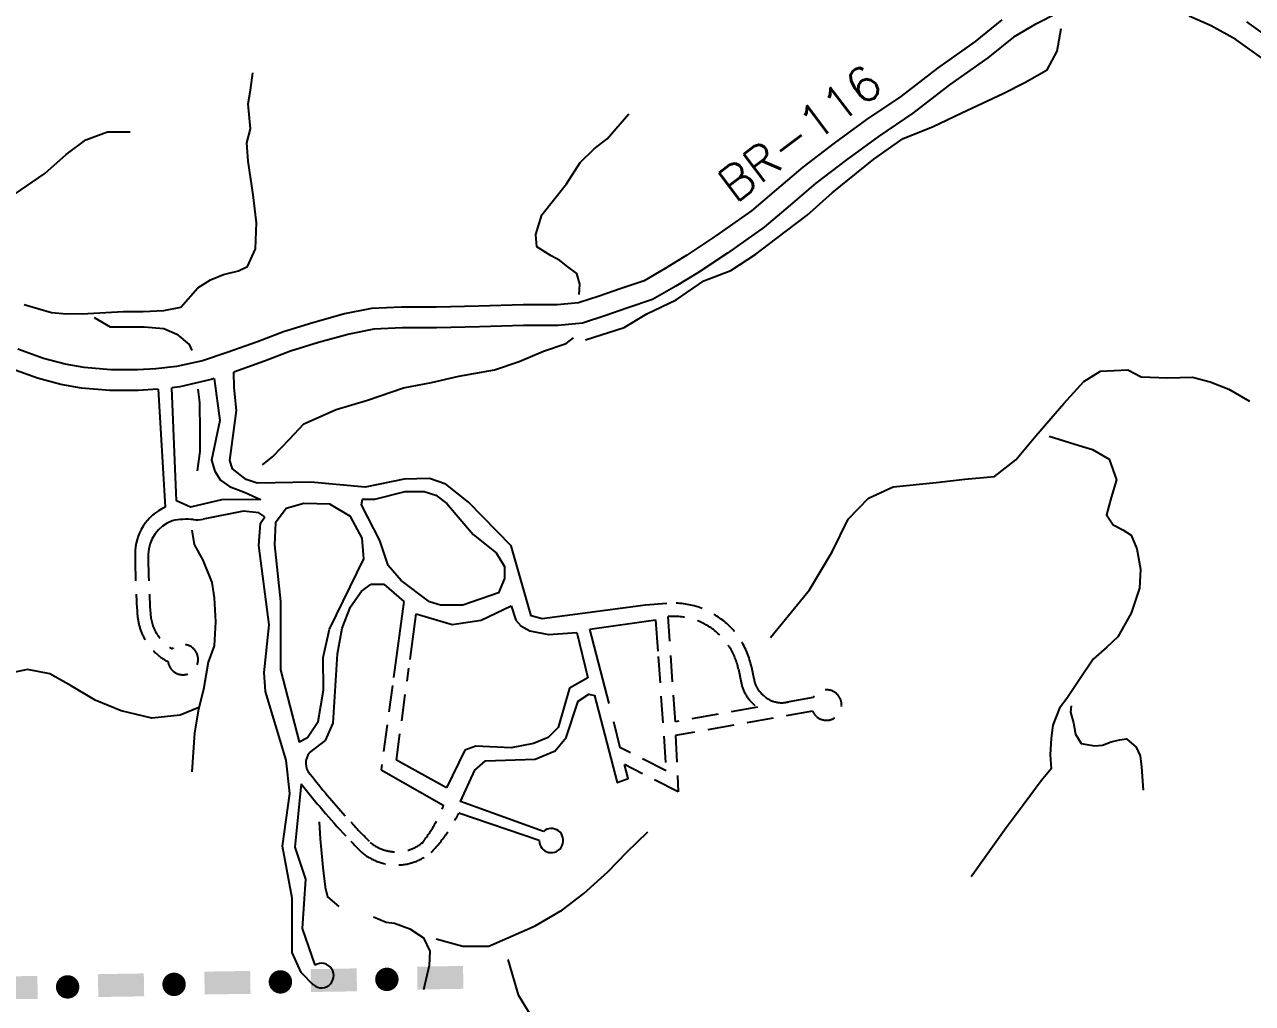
# Model space of a CAD drawing. Extents: x 578289 to 593263, y 7501070 to 7511782.
# Drawn here: x 587624 to 589585, y 7503408 to 7504971 of the extents above; entities that cross this region are included whole.
import ezdxf

# ---------------------------------------------------------------- set-up
doc = ezdxf.new("R2010")
doc.units = 0
doc.header["$LTSCALE"] = 170
doc.header["$MEASUREMENT"] = 0
doc.linetypes.add('HIDDEN', pattern=[0.375, 0.25, -0.125])
for name, color, linetype in [('LIMITE-PROJETO', 1, 'CONTINUOUS'), ('PROJECAO', 7, 'HIDDEN'), ('RIO', 4, 'CONTINUOUS'), ('RODOVIA', 1, 'CONTINUOUS'), ('RUA', 7, 'CONTINUOUS')]:
    doc.layers.add(name, color=color, linetype=linetype)
doc.styles.get("Standard").update_dxf_attribs({"font": 'ROMANSBR.SHX'})

# ---------------------------------------------------------------- blocks, each defined once
blk = doc.blocks.new('R')
at = {"layer": 'LIMITE-PROJETO', "const_width": 18.7}
blk.add_lwpolyline([(-75.2, 0.3, 1), (-93.9, 0.4, 1)], format="xyb", close=True, dxfattribs=at)
at = {"layer": 'LIMITE-PROJETO'}
blk.add_solid([(36.9, 17.7), (36.6, -18.8), (-36.4, 18.3), (-36.6, -18.3)], dxfattribs=at)

msp = doc.modelspace()

# ---------------------------------------------------------------- linework, layer by layer
at = {"layer": 'LIMITE-PROJETO'}
msp.add_solid([(588251.3, 7503430), (588250.7, 7503466.5), (588324.6, 7503431.2), (588324, 7503467.7)], dxfattribs=at)
at = {"layer": 'PROJECAO'}
for p, q in [((588635.7, 7503962), (588648.6, 7503779.1)), ((588663.3, 7503857.5), (588654.8, 7503978.2)), ((588217.5, 7503796.1), (588237.4, 7503943)), ((588211.2, 7503915.6), (588193, 7503780.9)), ((588883.5, 7503896.5), (588835.8, 7503888.1)), ((588575.1, 7503816.2), (588559.8, 7503876.4)), ((588882.2, 7503874.5), (588663.2, 7503835.7)), ((588794.3, 7503880.7), (588663.3, 7503857.5)), ((588663.2, 7503835.7), (588667.7, 7503745.7)), ((588648.6, 7503779.1), (588574.7, 7503816.5)), ((588667.7, 7503745.7), (588582, 7503789.3))]:
    msp.add_line(p, q, dxfattribs=at)
for centre, radius, start, end in [((589388.8, 7504137.8), 1588.8, 180.4658, 183.9423), ((589388.8, 7504137.8), 1567.8, 180.4658, 183.9423), ((588660.5, 7503920.3), 126.6, 11.2878, 94.8625), ((587895.7, 7504034.9), 92.1, 183.9423, 242.2468), ((587895.7, 7504034.9), 71.1, 183.9423, 239.3259), ((588660.5, 7503920.3), 105.6, 11.2878, 94.8625), ((587876.7, 7503956.9), 24.2, 188.2896, 135.7088), ((590033.4, 7504194.3), 1273.4, 191.2878, 192.2641), ((590033.4, 7504194.3), 1294.4, 191.2878, 192.2641), ((588830.5, 7503932.8), 42.5, 192.2641, 232.5318), ((588830.5, 7503932.8), 63.5, 192.2641, 235.2214), ((588904.5, 7503884.3), 24.3, 203.7858, 149.8118), ((588832.9, 7503929), 41, 226.6467, 286.0057), ((588083.9, 7503805), 224.4, 320.8581, 338.7693), ((588093.4, 7503821.9), 249.5, 316.0693, 333.7474), ((589051.8, 7504532.6), 1232.9, 222.6286, 224.8142), ((589051.8, 7504532.6), 1253.9, 223.6532, 224.8142), ((588217.7, 7503715.5), 86.7, 230.2753, 309.7247), ((588217.7, 7503715.5), 65.7, 230.2753, 309.7247)]:
    msp.add_arc(centre, radius, start, end, dxfattribs=at)
at = {"layer": 'RIO'}
for points in [[(588519.4, 7504467.2), (588581.4, 7504487.1), (588617.4, 7504509), (588664.7, 7504531.5), (588708.4, 7504561.5), (588751.6, 7504578.4), (588791.7, 7504604.4), (588823.2, 7504628.3), (588873.5, 7504666.5), (588913.7, 7504702.2), (588980.2, 7504755.7), (589027, 7504788.8), (589073.7, 7504807.7), (589120.5, 7504830.1), (589186.6, 7504860.7), (589221.6, 7504878.6), (589257.2, 7504898.5), (589272.9, 7504928.5), (589279.5, 7504964.7)], [(587623.2, 7504524), (587666.4, 7504511.3), (587690.8, 7504508.8), (587724.8, 7504509.4), (587781.8, 7504512.5), (587813.3, 7504512.5), (587846.3, 7504514.5), (587873.3, 7504519.6), (587900.2, 7504550.7), (587920.5, 7504563.5), (587941.4, 7504571.6), (587965.2, 7504577.8), (587980, 7504584.4), (587992.7, 7504612.9), (587994.2, 7504654.1), (587988.6, 7504698.9), (587980.9, 7504752.9), (587978.9, 7504781.9), (587984.4, 7504804.3), (587980.9, 7504844.5), (587984.4, 7504865.9), (587988.5, 7504893.9)], [(588509.7, 7504540), (588510.7, 7504556.3), (588505.6, 7504573.6), (588491.3, 7504583.8), (588478.6, 7504593.9), (588464.9, 7504601.6), (588442, 7504615.8), (588440.5, 7504635.7), (588450.1, 7504667.2), (588489.2, 7504716.6), (588511.1, 7504750.8), (588533.4, 7504772.7), (588554.3, 7504788.5), (588588.8, 7504828.2)], [(587474.7, 7504725.5), (587492.4, 7504714.9), (587522.4, 7504696.6), (587572.3, 7504687.9), (587606.8, 7504699.7), (587656.1, 7504732.8), (587690.2, 7504763.4), (587721.7, 7504786.8), (587756.2, 7504799.6), (587792.3, 7504799.6)], [(587735, 7504503.3), (587760.4, 7504488), (587781.8, 7504488), (587814.8, 7504488), (587846.3, 7504485.5), (587866.7, 7504476.4), (587886.5, 7504460.1), (587890.6, 7504450.4)], [(588003.5, 7504267.7), (588020.3, 7504281), (588046.7, 7504309), (588069.6, 7504333.5), (588121.4, 7504356.4), (588171.2, 7504371.2), (588229.1, 7504390.6), (588273.4, 7504399.3), (588317.1, 7504409.5), (588374.5, 7504419.7), (588413.6, 7504433), (588452.8, 7504449.3), (588488.9, 7504461.6), (588500.5, 7504470.7)], [(588814.9, 7503991.9), (588877.4, 7504068.3), (588913.5, 7504128.9), (588939.4, 7504180.9), (588971.9, 7504214.5), (589011, 7504232.9), (589079.6, 7504239.5), (589125.4, 7504245.2), (589173.1, 7504249.3), (589207.2, 7504275.8), (589238.7, 7504314), (589283.9, 7504366), (589315.4, 7504401.1), (589342.3, 7504417.4), (589386, 7504419.5), (589407.4, 7504408.3), (589449.6, 7504406.8), (589489.2, 7504407.9), (589517.2, 7504400.2), (589547.2, 7504388.6), (589580.2, 7504369.7)], [(587900.3, 7504388.8), (587902.8, 7504367.4), (587903.4, 7504320.6), (587903.4, 7504289), (587899.3, 7504258.5)], [(589260, 7504313.5), (589308.3, 7504298.8), (589329.2, 7504292.2), (589356.1, 7504276.9), (589367.8, 7504243.8), (589359.2, 7504215.8), (589351.6, 7504187.8), (589362.3, 7504172), (589378, 7504163.9), (589391.3, 7504155.3), (589400.4, 7504133.9), (589406, 7504101.3), (589404.5, 7504070.8), (589391.3, 7504031), (589370, 7503993.3), (589352.2, 7503976.5), (589330.4, 7503957.7), (589308.5, 7503925.1), (589288.2, 7503895), (589276.5, 7503879.2), (589265.9, 7503852.2), (589263.3, 7503831.4), (589261.8, 7503804.9), (589263.4, 7503782.5), (589247.6, 7503763.1), (589220.2, 7503726.5), (589191.7, 7503688.3), (589135.9, 7503609.8)], [(587890.7, 7504163.8), (587894.3, 7504140.9), (587908.5, 7504115.4), (587922.8, 7504079.8), (587926.4, 7504055.4), (587928.4, 7504017.2), (587926.4, 7503979), (587916.8, 7503952.5), (587909.2, 7503909.2), (587901.6, 7503877.7), (587895, 7503840), (587890.9, 7503777.4)], [(587902.1, 7503880.1), (587872.1, 7503868), (587826.8, 7503863.4), (587778, 7503875), (587736.3, 7503892.3), (587698.2, 7503915.2), (587664.1, 7503934), (587628.1, 7503941.1), (587596, 7503934)], [(589295.3, 7503882.8), (589294.3, 7503873.1), (589298.9, 7503855.8), (589302.5, 7503838), (589306.5, 7503830.9), (589311.6, 7503822.7), (589332.5, 7503819.2), (589345.2, 7503820.2), (589359.4, 7503825.8), (589372.6, 7503828.9), (589383.8, 7503830.4), (589399.1, 7503817.2), (589405.7, 7503803), (589407.7, 7503785.1), (589410.3, 7503748.5)], [(588094.3, 7503697.6), (588095.8, 7503670.6), (588099.9, 7503624.8), (588104, 7503593.7), (588107.6, 7503578), (588125.4, 7503562.7)], [(588280.9, 7503510.9), (588323.6, 7503499.2), (588365.3, 7503499.2), (588395.8, 7503512.5), (588439, 7503531.9), (588482.7, 7503557.4), (588516.8, 7503583.4), (588555.4, 7503618), (588585.8, 7503649.1), (588619.4, 7503681.7)], [(588180.8, 7503545.9), (588201.1, 7503537.8), (588214.8, 7503535.8), (588239.2, 7503527.2), (588261.1, 7503512.4), (588270.8, 7503491.5), (588269.8, 7503468.6), (588260.6, 7503429.4)], [(588395.8, 7503477.9), (588412.1, 7503421.4), (588429.4, 7503392.9), (588451.8, 7503369.5), (588485.4, 7503351.7), (588514.8, 7503334.4), (588576.4, 7503316.1), (588624.1, 7503300.4), (588670.9, 7503297.4), (588773.1, 7503285.7), (588869.2, 7503276.6), (588967.3, 7503258.9), (589065.4, 7503245.2), (589136.6, 7503232.6), (589180.8, 7503221.4), (589208.2, 7503210.7), (589235.7, 7503195.5), (589257.6, 7503173.6), (589270.8, 7503137.4), (589272.9, 7503092.1), (589279.5, 7503052.9), (589288.1, 7503000.5)]]:
    msp.add_lwpolyline(points, dxfattribs=at)
at = {"layer": 'RODOVIA'}
for points in [[(589275.9, 7504990.2), (589236.6, 7504970.6), (589203.3, 7504951), (589162.1, 7504917.7), (589101.3, 7504874.5), (589042.5, 7504829.5), (588987.6, 7504792.2), (588936.6, 7504755), (588887.6, 7504717.7), (588846.4, 7504682.5), (588805.2, 7504647.2), (588746.4, 7504606), (588699.3, 7504574.7), (588664, 7504553.1), (588626.7, 7504531.6), (588585.5, 7504517.8), (588552.2, 7504506.1), (588514.9, 7504494.3), (588475.7, 7504490.4), (588420.8, 7504490.4), (588350.2, 7504488.4), (588281.6, 7504486.5), (588226.7, 7504486.5), (588181.5, 7504484.5), (588142.3, 7504476.7), (588093.3, 7504463), (588048.2, 7504449.3), (588007, 7504433.6), (587958, 7504415.9)], [(589599.5, 7504917.7), (589558.3, 7504947), (589519, 7504968.6), (589483.7, 7504984.3)], [(589184.5, 7504978.2), (589142.2, 7504944), (589081.7, 7504901.1), (589023.2, 7504856.2), (588968.6, 7504819.2), (588916.9, 7504781.5), (588866.8, 7504743.4), (588824.9, 7504707.5), (588784.9, 7504673.3), (588727.7, 7504633.3), (588681.5, 7504602.5), (588647.1, 7504581.5), (588613.1, 7504561.8), (588574.8, 7504549.1), (588541.7, 7504537.4), (588508.3, 7504526.8), (588474.1, 7504523.4), (588420.3, 7504523.4), (588349.3, 7504521.4), (588281.1, 7504519.5), (588225.9, 7504519.5), (588177.6, 7504517.4), (588134.6, 7504508.8), (588084, 7504494.6), (588037.5, 7504480.5), (587995.5, 7504464.5), (587947.2, 7504447.1), (587908, 7504434.1), (587866.3, 7504425), (587833.5, 7504421.4), (587804, 7504419.5), (587761.3, 7504419.5), (587719.1, 7504423.2), (587688.5, 7504428.6), (587654, 7504437.7), (587613, 7504452.6)], [(589618.9, 7504944.3), (589575.9, 7504975)], [(587837.2, 7504388.6), (587836.4, 7504388.5), (587805, 7504386.5), (587759.9, 7504386.5), (587714.8, 7504390.5), (587681.5, 7504396.3), (587644.2, 7504406.1), (587601, 7504421.8)], [(587926.7, 7504405.7), (587921.5, 7504403.9), (587871.7, 7504392.4), (587858.8, 7504391)]]:
    msp.add_lwpolyline(points, dxfattribs=at)
at = {"layer": 'RUA', "linetype": 'CONTINUOUS'}
for p, q in [((587837.2, 7504388.6), (587848.2, 7504200.2)), ((587973.2, 7504193.8), (587908.8, 7504181.2)), ((587997.8, 7504191.1), (587973.2, 7504193.8)), ((588007.3, 7504184.7), (587997.8, 7504191.1)), ((588000.7, 7504174.9), (588007.3, 7504184.7)), ((587997.7, 7504138.8), (588000.7, 7504174.9)), ((588014.3, 7504012.3), (587997.7, 7504138.8)), ((588144, 7504041.3), (588161.9, 7504066)), ((588161.9, 7504066), (588177.2, 7504077.1)), ((588177.2, 7504077.1), (588197.7, 7504077.1)), ((588197.7, 7504077.1), (588229.5, 7504049.8)), ((588131.2, 7504007.2), (588144, 7504041.3)), ((588229.5, 7504049.8), (588213, 7503928.2)), ((588353, 7504020), (588401.1, 7504042.7)), ((588401.1, 7504042.7), (588408.4, 7504020)), ((588649.7, 7504046.4), (588615.5, 7504043.7)), ((588239.3, 7503957.2), (588249.1, 7504029.8)), ((588249.1, 7504029.8), (588306.6, 7504012.8)), ((588654.3, 7503986.3), (588651.5, 7504025.5)), ((588006.6, 7503936.4), (588014.3, 7504012.3)), ((588123.5, 7503966.2), (588131.2, 7504007.2)), ((588306.6, 7504012.8), (588353, 7504020)), ((588408.4, 7504020), (588416.1, 7504010.6)), ((588416.1, 7504010.6), (588430.6, 7504002.9)), ((588430.6, 7504002.9), (588460.4, 7503996.9)), ((588526.8, 7504005.5), (588631.6, 7504020.1)), ((588557.2, 7503886.7), (588526.8, 7504005.5)), ((588631.6, 7504020.1), (588635.1, 7503970.5)), ((588460.4, 7503996.9), (588505.9, 7504000.3)), ((588505.9, 7504000.3), (588523.1, 7503928)), ((588116.7, 7503855.6), (588123.5, 7503966.2)), ((588008.3, 7503905.7), (588006.6, 7503936.4)), ((588523.1, 7503928), (588494, 7503911)), ((588041.5, 7503796.1), (588008.3, 7503905.7)), ((588494, 7503911), (588475.7, 7503848.4)), ((588104.1, 7503827.7), (588116.7, 7503855.6)), ((588475.7, 7503848.4), (588460, 7503832.7)), ((588079.3, 7503808.4), (588104.1, 7503827.7)), ((588460, 7503832.7), (588436.6, 7503822.9)), ((588326.9, 7503812), (588297.5, 7503752.1)), ((588344.4, 7503818.7), (588326.9, 7503812)), ((588400.7, 7503816.1), (588344.4, 7503818.7)), ((588436.6, 7503822.9), (588400.7, 7503816.1)), ((588047.3, 7503743.1), (588041.5, 7503796.1)), ((588297.5, 7503752.1), (588217.5, 7503796.1)), ((588193, 7503780.9), (588293.1, 7503723.7)), ((588065.2, 7503758.6), (588055.6, 7503657.2)), ((588035.6, 7503658.8), (588047.3, 7503743.1)), ((588445.6, 7503667.8), (588317.2, 7503711.5)), ((588051, 7503575.9), (588035.6, 7503658.8)), ((588055.6, 7503657.2), (588072.5, 7503606.4)), ((588072.5, 7503606.4), (588067.1, 7503527.3)), ((588051, 7503489.4), (588051, 7503575.9)), ((588067.1, 7503527.3), (588087.5, 7503468.9)), ((588065.2, 7503457.3), (588051, 7503489.4)), ((588085.4, 7503437.1), (588065.2, 7503457.3))]:
    msp.add_line(p, q, dxfattribs=at)
for points in [[(588615.5, 7504043.7), (588450.2, 7504021.7), (588433, 7504026.5), (588400.7, 7504138.5), (588332.5, 7504208.5), (588296.3, 7504237), (588270.2, 7504246), (588230.1, 7504245.2), (588167.9, 7504232.4), (588080.8, 7504240), (587995.3, 7504238.4), (587977.6, 7504244.3), (587955.9, 7504261.7), (587951.6, 7504274.6), (587962.3, 7504354.4), (587958.3, 7504391.3), (587958, 7504415.9)], [(587926.7, 7504405.7), (587935.5, 7504338.5), (587922.3, 7504275.4), (587927.3, 7504258), (587936.7, 7504243.5), (587951.2, 7504233.2), (587975.9, 7504223.8), (588000.6, 7504212.7), (587938.4, 7504211.9), (587888.9, 7504200.4), (587866.1, 7504210.2), (587858.8, 7504391)], [(588452.3, 7503682.6), (588319.8, 7503730.4), (588342.6, 7503780.5), (588360.1, 7503795.1), (588439.2, 7503798), (588471.3, 7503811.4), (588488.7, 7503832.6), (588508, 7503890.4), (588525.1, 7503901.9), (588533.8, 7503899.7), (588570.2, 7503760.6), (588587.7, 7503766.9), (588582, 7503789.3)]]:
    msp.add_lwpolyline(points, dxfattribs=at)
for points in [[(588183.2, 7504212.8), (588231.4, 7504225.5), (588261.7, 7504225.5), (588280.5, 7504219.6), (588298.2, 7504206.2), (588340.1, 7504156.5), (588376.8, 7504127.4), (588390.5, 7504105.3), (588390.5, 7504086.2), (588380.8, 7504063.7), (588323.6, 7504044), (588288.1, 7504043.9), (588270.5, 7504048.9), (588225, 7504083.1), (588204.3, 7504106.9), (588190.9, 7504147.1), (588161.9, 7504204.2), (588163.6, 7504212.8)], [(588111, 7504204.8), (588069.8, 7504205.9), (588041.6, 7504198.2), (588024.2, 7504175), (588022.8, 7504140.2), (588032.2, 7504049.8), (588032.2, 7503940.6), (588062.1, 7503825.5), (588075.7, 7503832.3), (588092.6, 7503858), (588101.3, 7503908.2), (588100.5, 7503960.3), (588110.5, 7504005.2), (588165.6, 7504118), (588162.9, 7504150.6), (588144.1, 7504185.4)]]:
    msp.add_lwpolyline(points, close=True, dxfattribs=at)
for centre, radius, start, end in [((587882, 7504125.6), 81.9, 114.3144, 180.4658), ((587880.8, 7504122.7), 59.8, 110.9194, 177.7156), ((587883.3, 7504059.4), 121.5, 85.1901, 101.3175), ((587898.5, 7504239.9), 59.7, 265.1901, 279.9948), ((588097.7, 7503791.4), 25, 137.4139, 224.7324), ((589051.8, 7504532.6), 1232.9, 217.9806, 222.002), ((589051.8, 7504532.6), 1253.9, 218.1126, 223.1238), ((588464.9, 7503667.9), 19.3, 180.1885, 130.4783), ((588097.8, 7503452.3), 19.6, 218.8111, 121.7485)]:
    msp.add_arc(centre, radius, start, end, dxfattribs=at)

# ---------------------------------------------------------------- block references
at = {"layer": 'LIMITE-PROJETO', "rotation": 181.3482147182509}
for p in [(587607.9, 7503432.6), (587777.9, 7503436.6), (587947.8, 7503440.6), (588117.8, 7503444.6)]:
    msp.add_blockref('R', p, dxfattribs=at)

# ---------------------------------------------------------------- texts
at = {"layer": 'RODOVIA'}
msp.add_text('BR-116', height=55, rotation=37.2301, dxfattribs=at).set_placement((588758.7, 7504684.5))

doc.saveas('drawing.dxf')
